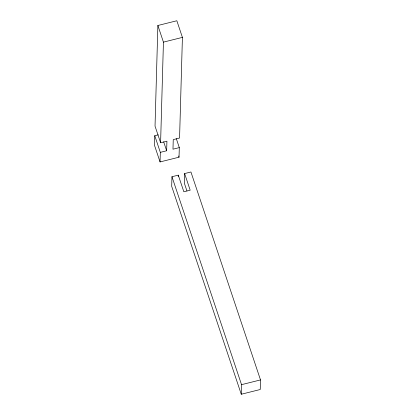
<?xml version="1.0" encoding="UTF-8"?>
<svg xmlns="http://www.w3.org/2000/svg" width="415" height="415" viewBox="0 0 415 415"><rect width="100%" height="100%" fill="white"/><g stroke="black" fill="none" stroke-linecap="round" stroke-linejoin="round"><path stroke-width="0.62" d="M158.208 134.854L154.759 135.715L154.489 145.302L160.055 161.938L179.031 157.192L179.301 147.61L176.318 138.698M179.301 147.61L172.977 149.193L173.247 139.606L179.571 138.024L182.413 37.386L176.847 20.75L157.871 25.491L155.034 126.134L160.6 142.765L166.923 141.188L166.654 150.769L160.325 152.352L160.055 161.938M160.6 142.765L163.437 42.128L157.871 25.491M184.613 173.569L190.179 190.205L183.85 191.782L178.284 175.151L171.96 176.728L171.691 186.314L241.265 394.25L260.241 389.509L260.511 379.922L190.936 171.986L184.613 173.569L184.338 183.155L186.926 190.874M178.248 176.427L178.284 175.151M241.265 394.25L241.535 384.663L171.96 176.728M163.437 42.128L182.413 37.386M241.535 384.663L260.511 379.922M178.632 156.004L179.031 157.192M163.671 141.857L166.654 150.769M154.759 135.715L160.325 152.352"/></g></svg>
